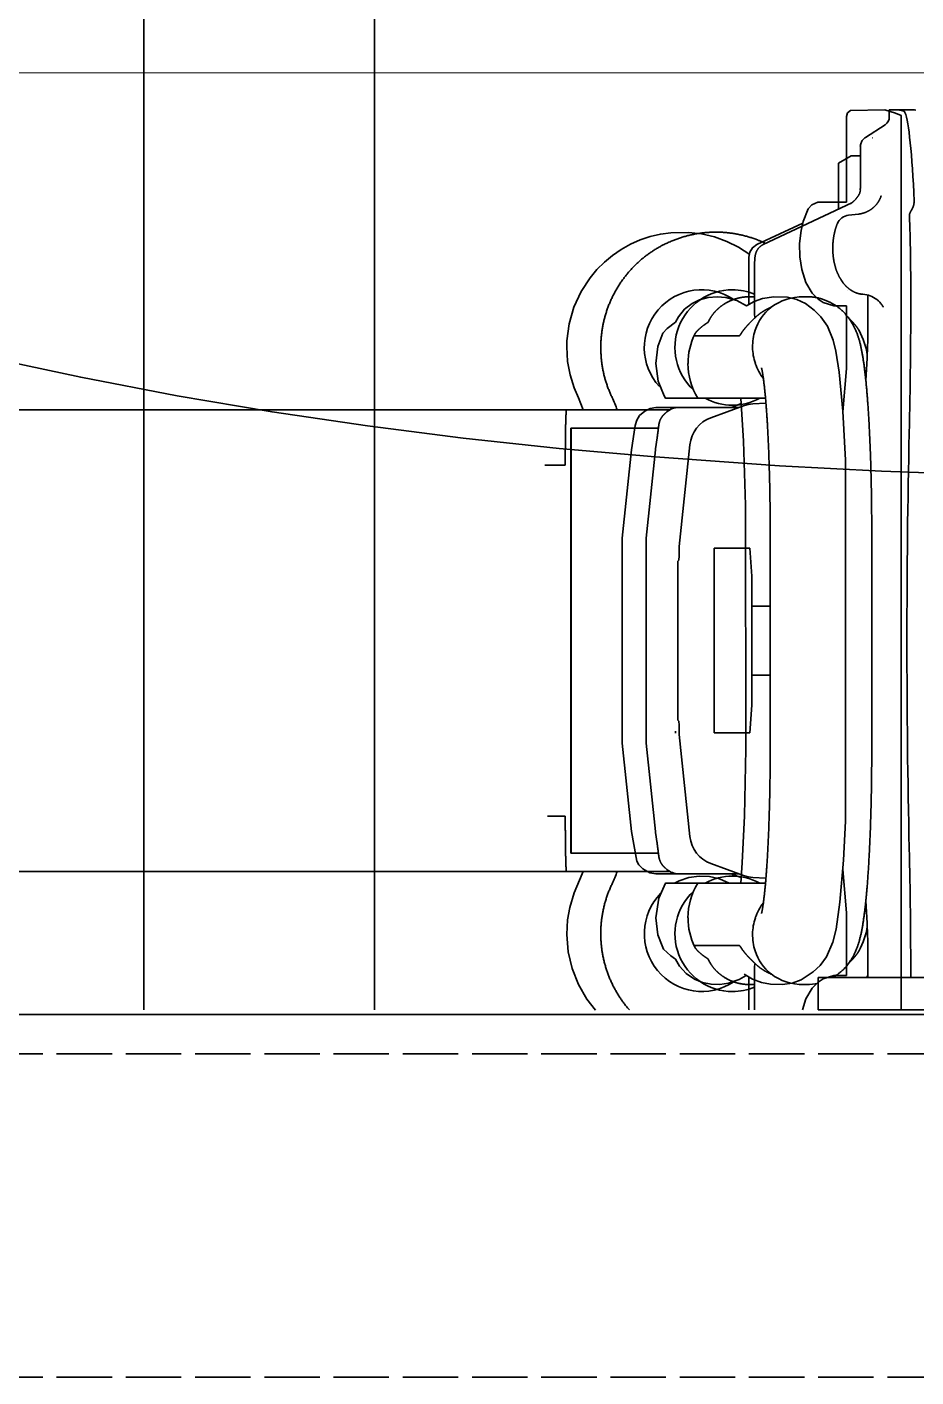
# Model space of a CAD drawing. Header units: millimetres. Extents: x 120 to 10915, y 515 to 8014.
# Drawn here: x 7988.6 to 8181.2, y 2475.5 to 2767.9 of the extents above; entities that cross this region are included whole.
import ezdxf

# ---------------------------------------------------------------- set-up
doc = ezdxf.new("R2010")
doc.units = ezdxf.units.MM
doc.linetypes.add('DASHED', pattern=[15, 12, -3])
doc.layers.get('0').update_dxf_attribs({"lineweight": 13})
doc.layers.add('201_Dimensions', color=7, linetype='Continuous', lineweight=13)
doc.layers.add('205_Chassis_top_view', color=7, linetype='Continuous', lineweight=13)

# ---------------------------------------------------------------- blocks, each defined once
blk = doc.blocks.new('2908045_1')
at = {"layer": '205_Chassis_top_view', "color": 3, "lineweight": 35}
for p, q in [((8013.86, 385), (8013.86, 731.58)), ((8063.86, 385), (8063.86, 731.58)), ((8175.4, 580), (8175.46, 580)), ((8175.4, 580), (8175.4, 578.44)), ((8176.54, 580), (8175.46, 580)), ((8176.54, 580), (8177.05, 580)), ((8180.56, 580), (8177.05, 580)), ((8174.49, 576.76), (8170.22, 573.98)), ((8171.73, 573.9), (8171.72, 573.9)), ((8169.13, 572.04), (8169.13, 563)), ((8167.17, 570), (8164.38, 568.39)), ((8164.38, 558.47), (8164.38, 568.39)), ((8169.13, 570), (8167.17, 570)), ((8169.13, 562.96), (8169.13, 563)), ((8148.09, 550.8), (8167.27, 559.84)), ((8168.72, 557.39), (8166.59, 557.15)), ((8146.17, 544.92), (8146.17, 536.02)), ((8145.21, 539.5), (8145.25, 539.5)), ((8156.81, 539.5), (8157.47, 539.5)), ((8170.76, 539.83), (8170.76, 533.29)), ((8180.05, 540), (8180.05, 539.95)), ((8133.31, 531), (8142.87, 531)), ((8170.57, 526.2), (8170.32, 521.34)), ((8170.3, 521.52), (8170.33, 521.67)), ((8073.77, 515), (8063.86, 515)), ((8101.74, 515), (8073.77, 515)), ((8105.46, 515), (8101.74, 515)), ((8127.85, 515), (8105.46, 515)), ((8142.82, 515.5), (8129.78, 515.5)), ((8133.96, 517.5), (8133.9, 517.5)), ((8133.96, 517.5), (8143.89, 517.5)), ((8143.83, 515.87), (8136.76, 513.29)), ((8143.89, 517.5), (8146.57, 517.5)), ((8148.67, 516.43), (8145.85, 516.28)), ((8148.58, 517.5), (8146.57, 517.5)), ((8127.2, 514.54), (8126.82, 514.22)), ((8106.43, 511), (8106.43, 419)), ((8106.43, 511), (8106.48, 511)), ((8115.51, 511), (8106.48, 511)), ((8115.51, 511), (8125.37, 511)), ((8125.45, 511.69), (8125.45, 511.67)), ((8124.71, 506.36), (8122.7, 487.2)), ((8132.2, 507.44), (8129.89, 485.36)), ((8105.2, 503), (8100.75, 503)), ((8149.59, 488.5), (8149.59, 465)), ((8171.59, 441.5), (8171.59, 488.5)), ((8122.7, 465), (8122.7, 487.2)), ((8129.85, 483.42), (8129.85, 484.63)), ((8137.48, 445), (8137.48, 485)), ((8137.48, 485), (8139.21, 485)), ((8139.21, 485), (8145.19, 485)), ((8145.63, 479), (8145.19, 485)), ((8129.59, 482.17), (8129.59, 447.83)), ((8129.78, 482.42), (8129.61, 482.21)), ((8145.63, 451), (8145.63, 479)), ((8145.63, 472.5), (8148.14, 472.5)), ((8149.59, 472.5), (8148.14, 472.5)), ((8122.7, 442.8), (8122.7, 465)), ((8149.59, 465), (8149.59, 441.5)), ((8148.14, 457.5), (8145.63, 457.5)), ((8149.59, 457.5), (8147.97, 457.5)), ((8145.19, 445), (8145.63, 451)), ((8129.78, 447.58), (8129.61, 447.79)), ((8129.1, 444.98), (8129.1, 445.39)), ((8129.85, 446.58), (8129.85, 445.37)), ((8129.89, 444.64), (8132.2, 422.56)), ((8137.48, 445), (8139.21, 445)), ((8145.19, 445), (8139.21, 445)), ((8122.7, 442.8), (8124.71, 423.64)), ((8101.31, 427), (8105.2, 427)), ((8106.43, 419), (8106.48, 419)), ((8115.51, 419), (8106.48, 419)), ((8115.51, 419), (8125.37, 419)), ((8125.45, 418.31), (8125.45, 418.33)), ((8126.82, 415.78), (8127.2, 415.46)), ((8136.76, 416.71), (8143.83, 414.13)), ((8063.86, 415), (8078.49, 415)), ((8063.86, 415), (8101.29, 415)), ((8078.49, 415), (8102.25, 415)), ((8101.29, 415), (8102.42, 415)), ((8102.25, 415), (8105.46, 415)), ((8102.42, 415), (8127.85, 415)), ((8105.46, 415), (8127.85, 415)), ((8142.82, 414.5), (8129.78, 414.5)), ((8133.96, 412.5), (8133.9, 412.5)), ((8133.96, 412.5), (8143.89, 412.5)), ((8143.89, 412.5), (8146.57, 412.5)), ((8148.67, 413.57), (8145.85, 413.72)), ((8148.58, 412.5), (8146.57, 412.5)), ((8170.33, 408.33), (8170.3, 408.48)), ((8170.32, 408.66), (8170.57, 403.8)), ((8133.31, 399), (8142.87, 399)), ((8170.76, 396.71), (8170.76, 392)), ((8146.17, 393.98), (8146.17, 385.08)), ((8290, 392), (8160, 392)), ((8160, 390), (8160, 392)), ((8145.21, 390.5), (8145.25, 390.5)), ((8156.81, 390.5), (8157.47, 390.5)), ((8160, 390), (8160, 387)), ((8160, 385), (8160, 387)), ((8146.17, 385.08), (8146.17, 385))]:
    blk.add_line(p, q, dxfattribs=at)
for centre, radius, start, end in [((8180.48, 576.41), 3.59, 78.7657, 88.7113), ((8173.4, 578.43), 2, 303.0946, 0.0119), ((8171.77, 571.83), 2.68, 142.0241, 158.6895), ((8171.2, 572.25), 1.98, 136.1407, 141.4147), ((8171.61, 571.86), 2.53, 123.1976, 136.3036), ((8171.15, 572.04), 2.03, 157.9642, 179.973), ((8164.75, 562.92), 4.38, 348.2216, 356.6648), ((8164.76, 562.91), 4.36, 356.7444, 0.709), ((8178.16, 560.08), 2.62, 350.8036, 2.6619), ((8166.92, 554.17), 3, 96.4182, 157.3962), ((8145.21, 528.49), 11.01, 84.9949, 89.8075), ((8169.28, 534.33), 5.7, 53.2442, 85.8316), ((8149.17, 536.02), 3, 180.0002, 200.129), ((8157, 528.68), 11.23, 161.6344, 180.9229), ((8036.24, 533.23), 134.52, 357.004, 0.0246), ((8146.26, 525.02), 14.47, 153.9149, 179.997), ((8156.21, 525.03), 14.51, 7.3217, 29.394), ((8157.08, 528.68), 11.31, 180.9088, 198.8441), ((8146.26, 525.03), 14.48, 180.0046, 211.3341), ((8157.02, 528.65), 11.25, 198.8206, 217.7081), ((8092.44, 506.68), 25.41, 19.1095, 25.6308), ((8129.79, 511.52), 3.98, 90.0039, 130.574), ((8128.69, 505.94), 4, 169.9188, 174.0167), ((8129.66, 482.17), 0.0699, 137.2742, 177.2833), ((8129.66, 447.83), 0.0699, 182.7167, 222.7258), ((8128.69, 424.06), 4, 185.9833, 190.0777), ((8129.79, 418.48), 3.98, 229.426, 269.9961), ((8093.11, 423.06), 24.69, 334.246, 340.9514), ((8146.26, 404.97), 14.48, 148.6659, 179.9954), ((8157.02, 401.35), 11.25, 142.2919, 161.1794), ((8146.26, 404.98), 14.47, 180.003, 206.0851), ((8157.08, 401.32), 11.31, 161.1559, 179.0912), ((8036.24, 396.77), 134.52, 359.9754, 2.9959), ((8157, 401.32), 11.23, 179.0771, 198.3656), ((8156.21, 404.97), 14.51, 330.606, 352.6785), ((8149.17, 393.98), 3, 159.873, 179.9998), ((8165.39, 394.93), 5.88, 330.0815, 336.1218), ((8145.21, 401.51), 11.01, 270.1925, 275.0051), ((8157.47, 401.75), 11.25, 270.0015, 282.9748)]:
    blk.add_arc(centre, radius, start, end, dxfattribs=at)
for centre, major_axis, ratio, start_param, end_param in [((8178.29, 540), (0, 40), 0.072152, 5.24174, 6.109844), ((8177.16, 540), (0, 40), 0.072152, 4.712389, 5.155023), ((8141.42, 528.5), (0, -12.5), 0.997394, 3.141593, 5.536694), ((8141.42, 528.5), (0, -12.5), 0.997394, 2.750647, 3.141593), ((8156.79, 529.21), (11.16, 0.12), 0.921814, 1.559369, 2.239581), ((8165.31, 534.99), (0.99, 5.92), 0.999452, 0.000917, 0.002741), ((8172.84, 539.95), (0, 100), 0.072152, 4.407899, 4.712389), ((8156.37, 528.63), (1.84, -10.73), 0.973258, 3.637859, 4.210608), ((8135.78, 532.99), (2.56, 1.92), 0.200194, 2.767109, 3.055501), ((8134.38, 533.44), (-1.11, -2.44), 0.185353, 6.050619, 6.367292), ((8141.42, 528.5), (0, -12.5), 0.997394, 5.788571, 6.283185), ((8141.42, 528.5), (0, -12.5), 0.997394, 0, 0.494593), ((8146.22, 509.29), (0, -7), 0.997394, 3.193953, 3.490665), ((8139.14, 506.71), (0, -7), 0.997394, 3.490648, 4.607669), ((8190.04, 465), (0, 150), 0.072152, 1.266306, 1.875286), ((8129.78, 483.42), (0, 1), 0.072152, 3.228859, 4.712389), ((8136.83, 484.63), (0, -7), 0.997394, 4.607669, 4.712389), ((8129.78, 446.58), (0, 1), 0.072152, 4.712389, 6.195919), ((8136.83, 445.37), (0, -7), 0.997394, 4.712389, 4.817109), ((8139.14, 423.29), (0, -7), 0.997394, 4.817097, 5.934119), ((8172.84, 390.05), (0, 100), 0.072152, 4.731906, 5.016879), ((8141.42, 401.5), (0, -12.5), 0.997394, 3.141593, 3.636189), ((8141.42, 401.5), (0, -12.5), 0.997394, 2.647, 3.141593), ((8146.22, 420.71), (0, -7), 0.997394, 5.934114, 6.230825), ((8141.42, 401.5), (0, -12.5), 0.997394, 3.88809, 6.283185), ((8135.78, 397.01), (2.56, -1.92), 0.200194, 3.227684, 3.516076), ((8134.38, 396.56), (1.11, -2.44), 0.185353, 3.057486, 3.374159), ((8156.37, 401.37), (-1.84, -10.73), 0.973258, 5.21417, 5.786919), ((8156.79, 400.79), (11.16, -0.12), 0.921814, 4.043604, 4.723817), ((8141.42, 401.5), (0, -12.5), 0.997394, 0, 0.390946)]:
    blk.add_ellipse(centre, major_axis=major_axis, ratio=ratio, start_param=start_param, end_param=end_param, dxfattribs=at)
for points, degree, knots in [([(8177.05, 580), (8177.17, 580), (8177.31, 579.99), (8177.46, 579.97), (8177.67, 579.93), (8177.91, 579.88), (8177.96, 579.87), (8178.01, 579.86), (8178.06, 579.85)], 5, [0, 0, 0, 0, 0, 0, 4.176452, 4.176452, 4.176452, 5.23113, 5.23113, 5.23113, 5.23113, 5.23113, 5.23113]), ([(8169.02, 561.97), (8169, 561.93), (8168.97, 561.86), (8168.92, 561.76), (8168.86, 561.66), (8168.8, 561.55), (8168.74, 561.45), (8168.68, 561.35), (8168.61, 561.25), (8168.54, 561.15), (8168.47, 561.05), (8168.4, 560.95), (8168.32, 560.86), (8168.25, 560.76), (8168.17, 560.67), (8168.08, 560.57), (8168, 560.48), (8167.92, 560.4), (8167.83, 560.31), (8167.74, 560.23), (8167.67, 560.16), (8167.59, 560.09), (8167.51, 560.03), (8167.43, 559.95), (8167.34, 559.89), (8167.27, 559.83), (8167.2, 559.79), (8167.15, 559.75), (8167.11, 559.72), (8167.08, 559.7), (8167.07, 559.7)], 3, [0, 0, 0, 0, 0.117093, 0.234247, 0.351542, 0.469776, 0.589959, 0.710224, 0.831081, 0.951999, 1.073098, 1.194334, 1.315727, 1.438405, 1.562218, 1.685472, 1.808314, 1.930131, 2.051107, 2.169715, 2.291257, 2.36291, 2.476414, 2.5955, 2.701136, 2.796318, 2.873708, 2.938281, 2.987638, 3.028188, 3.028188, 3.028188, 3.028188]), ([(8168.72, 557.39), (8168.75, 557.4), (8168.82, 557.4), (8168.92, 557.42), (8169.03, 557.43), (8169.13, 557.45), (8169.24, 557.47), (8169.34, 557.5), (8169.44, 557.52), (8169.55, 557.55), (8169.65, 557.57), (8169.76, 557.6), (8169.86, 557.64), (8169.97, 557.67), (8170.07, 557.71), (8170.18, 557.75), (8170.28, 557.79), (8170.39, 557.83), (8170.49, 557.88), (8170.59, 557.92), (8170.7, 557.97), (8170.8, 558.03), (8170.9, 558.08), (8171, 558.14), (8171.1, 558.2), (8171.2, 558.26), (8171.3, 558.32), (8171.4, 558.38), (8171.49, 558.45), (8171.59, 558.52), (8171.68, 558.59), (8171.78, 558.67), (8171.87, 558.74), (8171.96, 558.82), (8172.06, 558.91), (8172.16, 559), (8172.26, 559.1), (8172.35, 559.19), (8172.43, 559.28), (8172.49, 559.35), (8172.56, 559.43), (8172.63, 559.52), (8172.71, 559.61), (8172.78, 559.71), (8172.85, 559.8), (8172.92, 559.91), (8172.99, 560.01), (8173.06, 560.11), (8173.12, 560.21), (8173.18, 560.32), (8173.24, 560.43), (8173.3, 560.55), (8173.36, 560.66), (8173.41, 560.78), (8173.46, 560.89), (8173.51, 561.01), (8173.55, 561.11), (8173.58, 561.21), (8173.61, 561.3), (8173.63, 561.36), (8173.63, 561.38)], 3, [0, 0, 0, 0, 0.103635, 0.207905, 0.312797, 0.4183, 0.524525, 0.631341, 0.738736, 0.846698, 0.955429, 1.064703, 1.174507, 1.284828, 1.395848, 1.507354, 1.61933, 1.731763, 1.84507, 1.9588, 2.072934, 2.187456, 2.302596, 2.418084, 2.5339, 2.650025, 2.767106, 2.884455, 3.002204, 3.120173, 3.238502, 3.357003, 3.475821, 3.59476, 3.732641, 3.870606, 4.00883, 4.147047, 4.250166, 4.353234, 4.456303, 4.559276, 4.683218, 4.806948, 4.930283, 5.053298, 5.17581, 5.297378, 5.418445, 5.538184, 5.670471, 5.800524, 5.927938, 6.052295, 6.180446, 6.303892, 6.417343, 6.52088, 6.616854, 6.699239, 6.699239, 6.699239, 6.699239]), ([(8180.75, 559.66), (8180.71, 559.42), (8180.65, 559.18), (8180.56, 558.95), (8180.43, 558.68), (8180.29, 558.42), (8180.27, 558.37), (8180.21, 558.27), (8180.16, 558.18), (8180.13, 558.13), (8180.05, 557.99), (8179.97, 557.84), (8179.93, 557.75), (8179.85, 557.57), (8179.79, 557.39), (8179.78, 557.3), (8179.77, 557.22), (8179.77, 557.13)], 5, [0, 0, 0, 0, 0, 0, 2.12158, 2.12158, 2.12158, 2.645523, 2.645523, 2.645523, 3.163141, 3.163141, 3.163141, 4.191549, 4.191549, 4.191549, 5.160167, 5.160167, 5.160167, 5.160167, 5.160167, 5.160167]), ([(8148.59, 551.03), (8148.44, 551.11), (8148.14, 551.25), (8147.63, 551.47), (8147, 551.74), (8146.25, 552.02), (8145.45, 552.29), (8144.64, 552.54), (8143.83, 552.75), (8143.01, 552.94), (8142.18, 553.1), (8141.35, 553.24), (8140.52, 553.34), (8139.68, 553.42), (8138.84, 553.47), (8138, 553.49), (8137.16, 553.48), (8136.32, 553.44), (8135.49, 553.38), (8134.65, 553.28), (8133.82, 553.16), (8132.99, 553.01), (8132.17, 552.84), (8131.36, 552.63), (8130.55, 552.4), (8129.75, 552.14), (8128.94, 551.85), (8128.25, 551.57), (8127.68, 551.32), (8127.24, 551.13), (8126.83, 550.93), (8126.36, 550.69), (8125.8, 550.39), (8125.14, 550.02), (8124.45, 549.59), (8123.75, 549.13), (8123.06, 548.65), (8122.39, 548.14), (8121.74, 547.61), (8121.11, 547.05), (8120.49, 546.48), (8119.9, 545.88), (8119.32, 545.27), (8118.77, 544.63), (8118.23, 543.98), (8117.72, 543.31), (8117.24, 542.62), (8116.77, 541.91), (8116.33, 541.19), (8115.92, 540.46), (8115.53, 539.71), (8115.16, 538.94), (8114.82, 538.17), (8114.51, 537.38), (8114.22, 536.58), (8113.96, 535.78), (8113.73, 534.96), (8113.52, 534.14), (8113.35, 533.31), (8113.2, 532.47), (8113.08, 531.63), (8112.99, 530.78), (8112.92, 529.94), (8112.89, 529.09), (8112.88, 528.24), (8112.91, 527.39), (8112.96, 526.54), (8113.04, 525.69), (8113.14, 524.85), (8113.28, 524.02), (8113.44, 523.19), (8113.63, 522.37), (8113.85, 521.55), (8114.1, 520.75), (8114.37, 519.96), (8114.67, 519.18), (8114.99, 518.42), (8115.23, 517.92), (8115.35, 517.67)], 3, [0, 0, 0, 0, 0.502294, 1.004437, 1.670867, 2.546923, 3.388694, 4.230166, 5.071376, 5.912355, 6.75312, 7.5937, 8.434124, 9.274416, 10.114594, 10.954679, 11.794689, 12.63464, 13.47455, 14.314433, 15.154294, 15.994147, 16.834009, 17.67389, 18.513786, 19.353714, 20.19369, 21.089014, 21.599348, 22.057269, 22.515217, 22.973191, 23.643476, 24.422899, 25.241196, 26.085175, 26.925932, 27.766869, 28.607989, 29.449325, 30.2909, 31.132746, 31.974879, 32.817336, 33.660137, 34.503318, 35.346894, 36.1909, 37.035353, 37.880281, 38.72569, 39.571604, 40.418023, 41.264956, 42.112388, 42.960316, 43.80871, 44.657545, 45.506769, 46.356334, 47.206165, 48.056184, 48.90629, 49.756373, 50.606294, 51.4559, 52.305022, 53.153467, 54.001025, 54.847458, 55.692516, 56.535913, 57.377356, 58.21651, 59.053043, 59.886571, 60.7167, 61.543003, 61.543003, 61.543003, 61.543003]), ([(8164.15, 555.32), (8164.13, 555.28), (8164.09, 555.18), (8164.04, 555.04), (8163.98, 554.9), (8163.93, 554.76), (8163.88, 554.62), (8163.83, 554.47), (8163.79, 554.33), (8163.74, 554.18), (8163.7, 554.03), (8163.66, 553.88), (8163.62, 553.74), (8163.58, 553.59), (8163.54, 553.44), (8163.51, 553.29), (8163.47, 553.13), (8163.44, 552.98), (8163.41, 552.83), (8163.38, 552.68), (8163.36, 552.52), (8163.33, 552.37), (8163.31, 552.22), (8163.29, 552.06), (8163.27, 551.91), (8163.25, 551.75), (8163.23, 551.59), (8163.21, 551.44), (8163.2, 551.28), (8163.19, 551.12), (8163.18, 550.97), (8163.17, 550.81), (8163.16, 550.65), (8163.15, 550.49), (8163.15, 550.34), (8163.15, 550.18), (8163.15, 550.02), (8163.15, 549.86), (8163.15, 549.71), (8163.15, 549.55), (8163.16, 549.39), (8163.17, 549.23), (8163.17, 549.08), (8163.18, 548.92), (8163.2, 548.76), (8163.21, 548.61), (8163.22, 548.45), (8163.24, 548.29), (8163.26, 548.14), (8163.28, 547.98), (8163.3, 547.83), (8163.32, 547.67), (8163.35, 547.52), (8163.38, 547.36), (8163.4, 547.21), (8163.43, 547.06), (8163.46, 546.91), (8163.5, 546.76), (8163.53, 546.6), (8163.57, 546.45), (8163.61, 546.3), (8163.65, 546.16), (8163.69, 546.01), (8163.73, 545.86), (8163.77, 545.71), (8163.82, 545.57), (8163.87, 545.42), (8163.92, 545.28), (8163.97, 545.13), (8164.03, 544.99), (8164.08, 544.84), (8164.14, 544.7), (8164.2, 544.56), (8164.26, 544.42), (8164.32, 544.28), (8164.39, 544.15), (8164.45, 544.02), (8164.52, 543.88), (8164.59, 543.75), (8164.66, 543.63), (8164.73, 543.5), (8164.82, 543.34), (8164.94, 543.15), (8165.09, 542.93), (8165.24, 542.71), (8165.37, 542.53), (8165.45, 542.42), (8165.48, 542.39)], 3, [0, 0, 0, 0, 0.150592, 0.301802, 0.453293, 0.605163, 0.75741, 0.910032, 1.062945, 1.216404, 1.36933, 1.522771, 1.676415, 1.830542, 1.984863, 2.139634, 2.294654, 2.449958, 2.605185, 2.760673, 2.916383, 3.072432, 3.22864, 3.385149, 3.541833, 3.698698, 3.855576, 4.012604, 4.169763, 4.327097, 4.484516, 4.642068, 4.799692, 4.957381, 5.115073, 5.27281, 5.430558, 5.58831, 5.746051, 5.903752, 6.061408, 6.219007, 6.376593, 6.534086, 6.691485, 6.848713, 7.005838, 7.162751, 7.319511, 7.476096, 7.632677, 7.789054, 7.945236, 8.101084, 8.25676, 8.412065, 8.567193, 8.721914, 8.876818, 9.031414, 9.185752, 9.339612, 9.493276, 9.64643, 9.799379, 9.951788, 10.107282, 10.262188, 10.416791, 10.571002, 10.724821, 10.878247, 11.031283, 11.184007, 11.33273, 11.481165, 11.62924, 11.776963, 11.924341, 12.07138, 12.218092, 12.364494, 12.628911, 12.892393, 13.155007, 13.416835, 13.561438, 13.561438, 13.561438, 13.561438]), ([(8146.17, 544.92), (8146.17, 544.96), (8146.17, 545.02), (8146.17, 545.11), (8146.17, 545.2), (8146.17, 545.29), (8146.17, 545.39), (8146.17, 545.48), (8146.18, 545.57), (8146.18, 545.66), (8146.18, 545.75), (8146.18, 545.84), (8146.18, 545.93), (8146.18, 546.02), (8146.19, 546.11), (8146.19, 546.2), (8146.19, 546.28), (8146.19, 546.37), (8146.19, 546.46), (8146.2, 546.54), (8146.2, 546.62), (8146.2, 546.71), (8146.21, 546.79), (8146.21, 546.87), (8146.21, 546.95), (8146.22, 547.03), (8146.22, 547.11), (8146.23, 547.18), (8146.23, 547.26), (8146.24, 547.34), (8146.24, 547.41), (8146.25, 547.48), (8146.25, 547.55), (8146.26, 547.62), (8146.26, 547.68), (8146.27, 547.73), (8146.27, 547.78), (8146.28, 547.83), (8146.28, 547.88), (8146.29, 547.93), (8146.29, 547.98), (8146.3, 548.04), (8146.3, 548.1), (8146.31, 548.17), (8146.32, 548.24), (8146.34, 548.32), (8146.35, 548.39), (8146.36, 548.47), (8146.38, 548.56), (8146.4, 548.65), (8146.42, 548.74), (8146.45, 548.84), (8146.48, 548.94), (8146.52, 549.05), (8146.56, 549.17), (8146.61, 549.28), (8146.66, 549.39), (8146.72, 549.5), (8146.78, 549.6), (8146.84, 549.7), (8146.91, 549.8), (8146.98, 549.9), (8147.05, 549.99), (8147.13, 550.08), (8147.21, 550.17), (8147.29, 550.25), (8147.38, 550.33), (8147.47, 550.4), (8147.56, 550.48), (8147.65, 550.54), (8147.74, 550.61), (8147.85, 550.67), (8147.97, 550.74), (8148.05, 550.78), (8148.09, 550.8)], 3, [0, 0, 0, 0, 0.092565, 0.185073, 0.277461, 0.369662, 0.461674, 0.553398, 0.644777, 0.735754, 0.826378, 0.916507, 1.006166, 1.095224, 1.183732, 1.271533, 1.358703, 1.445059, 1.530763, 1.615546, 1.699573, 1.782573, 1.864785, 1.945867, 2.026129, 2.10516, 2.183516, 2.26054, 2.336795, 2.411623, 2.485777, 2.558418, 2.630262, 2.701117, 2.753965, 2.80588, 2.857677, 2.908511, 2.95989, 3.0103, 3.060707, 3.111023, 3.179578, 3.248472, 3.322249, 3.398114, 3.476143, 3.55641, 3.641393, 3.731006, 3.827731, 3.930614, 4.041226, 4.157496, 4.280493, 4.408294, 4.524953, 4.644138, 4.765305, 4.887902, 5.005059, 5.123191, 5.241763, 5.360707, 5.477687, 5.594739, 5.711739, 5.828576, 5.944227, 6.059514, 6.174345, 6.288643, 6.431645, 6.573517, 6.573517, 6.573517, 6.573517]), ([(8165.48, 542.39), (8165.51, 542.35), (8165.57, 542.27), (8165.67, 542.16), (8165.76, 542.06), (8165.86, 541.95), (8165.96, 541.84), (8166.06, 541.74), (8166.17, 541.64), (8166.26, 541.56), (8166.34, 541.49), (8166.41, 541.42), (8166.5, 541.35), (8166.6, 541.27), (8166.7, 541.19), (8166.8, 541.11), (8166.9, 541.04), (8167, 540.97), (8167.11, 540.9), (8167.2, 540.84), (8167.28, 540.79), (8167.37, 540.74), (8167.46, 540.69), (8167.58, 540.63), (8167.69, 540.57), (8167.8, 540.51), (8167.92, 540.46), (8168.03, 540.41), (8168.15, 540.36), (8168.25, 540.33), (8168.34, 540.29), (8168.43, 540.26), (8168.53, 540.23), (8168.64, 540.2), (8168.75, 540.17), (8168.85, 540.14), (8168.96, 540.12), (8169.07, 540.1), (8169.17, 540.08), (8169.27, 540.06), (8169.37, 540.05), (8169.46, 540.04), (8169.57, 540.02), (8169.65, 540.02), (8169.69, 540.01)], 3, [0, 0, 0, 0, 0.144924, 0.289708, 0.434319, 0.578653, 0.723079, 0.867263, 1.011334, 1.155263, 1.243425, 1.331388, 1.457745, 1.584068, 1.710351, 1.836602, 1.962826, 2.08903, 2.215355, 2.341359, 2.420727, 2.499978, 2.626839, 2.753707, 2.880712, 3.007463, 3.134474, 3.261257, 3.388173, 3.515206, 3.571466, 3.68169, 3.791785, 3.902028, 4.012161, 4.122413, 4.232573, 4.342833, 4.453018, 4.550289, 4.647514, 4.744697, 4.841845, 4.969795, 4.969795, 4.969795, 4.969795]), ([(8136.15, 533.96), (8136.34, 534.38), (8136.57, 534.82), (8136.84, 535.26), (8137.65, 536.36), (8138.76, 537.37), (8139.52, 537.92), (8141.05, 538.76), (8142.77, 539.27), (8143.57, 539.42), (8144.39, 539.5), (8145.21, 539.5)], 5, [0, 0, 0, 0, 0, 0, 4.795781, 4.795781, 4.795781, 11.868891, 11.868891, 11.868891, 17.698834, 17.698834, 17.698834, 17.698834, 17.698834, 17.698834]), ([(8157.47, 539.5), (8157.73, 539.5), (8158.25, 539.48), (8159.01, 539.4), (8159.77, 539.27), (8160.52, 539.09), (8161.26, 538.85), (8161.98, 538.57), (8162.68, 538.23), (8163.36, 537.85), (8164.02, 537.42), (8164.65, 536.94), (8165.25, 536.41), (8165.81, 535.84), (8166.26, 535.32), (8166.6, 534.88), (8166.85, 534.53), (8167.09, 534.19), (8167.33, 533.79), (8167.61, 533.31), (8167.89, 532.75), (8168.12, 532.24), (8168.29, 531.83), (8168.42, 531.5), (8168.53, 531.19), (8168.64, 530.88), (8168.73, 530.58), (8168.82, 530.28), (8168.91, 529.99), (8168.99, 529.67), (8169.08, 529.33), (8169.17, 528.97), (8169.25, 528.6), (8169.33, 528.23), (8169.41, 527.87), (8169.48, 527.49), (8169.55, 527.12), (8169.61, 526.74), (8169.68, 526.35), (8169.74, 525.96), (8169.8, 525.56), (8169.86, 525.16), (8169.92, 524.75), (8169.97, 524.33), (8170.03, 523.91), (8170.08, 523.48), (8170.13, 523.06), (8170.18, 522.66), (8170.22, 522.28), (8170.26, 521.93), (8170.29, 521.57), (8170.33, 521.21), (8170.37, 520.84), (8170.4, 520.47), (8170.44, 520.1), (8170.48, 519.67), (8170.52, 519.21), (8170.56, 518.69), (8170.6, 518.17), (8170.65, 517.64), (8170.69, 517.1), (8170.73, 516.55), (8170.77, 516), (8170.81, 515.43), (8170.84, 514.86), (8170.88, 514.29), (8170.92, 513.7), (8170.95, 513.11), (8170.99, 512.51), (8171.02, 511.91), (8171.05, 511.29), (8171.08, 510.67), (8171.11, 510.05), (8171.14, 509.42), (8171.17, 508.78), (8171.2, 508.14), (8171.23, 507.49), (8171.25, 506.83), (8171.28, 506.17), (8171.3, 505.51), (8171.33, 504.84), (8171.35, 504.16), (8171.37, 503.48), (8171.39, 502.8), (8171.41, 502.11), (8171.43, 501.42), (8171.45, 500.72), (8171.46, 500.02), (8171.48, 499.32), (8171.49, 498.61), (8171.51, 497.9), (8171.52, 497.19), (8171.53, 496.47), (8171.54, 495.76), (8171.55, 495.04), (8171.56, 494.32), (8171.57, 493.59), (8171.57, 492.87), (8171.58, 492.14), (8171.58, 491.41), (8171.59, 490.69), (8171.59, 489.96), (8171.59, 489.23), (8171.59, 488.74), (8171.59, 488.5)], 3, [0, 0, 0, 0, 0.770147, 1.540759, 2.31149, 3.085087, 3.856203, 4.633208, 5.406822, 6.190456, 6.969057, 7.764502, 8.550989, 9.370494, 10.169562, 10.608945, 11.040021, 11.457131, 11.865011, 12.442479, 13.115798, 13.748531, 14.110074, 14.459346, 14.796211, 15.120518, 15.438685, 15.744122, 16.046045, 16.343299, 16.723343, 17.099892, 17.474777, 17.849786, 18.226243, 18.605428, 18.988344, 19.375598, 19.764637, 20.159211, 20.558116, 20.967608, 21.380618, 21.804079, 22.232182, 22.670574, 23.089563, 23.517547, 23.866984, 24.22218, 24.581156, 24.945791, 25.314366, 25.688495, 26.066812, 26.450566, 26.958715, 27.475955, 28.000443, 28.533737, 29.074133, 29.623039, 30.179121, 30.743401, 31.313736, 31.891975, 32.47793, 33.071413, 33.670714, 34.277235, 34.890779, 35.511148, 36.136777, 36.768907, 37.407335, 38.051857, 38.701448, 39.356776, 40.017632, 40.683804, 41.354333, 42.029811, 42.710025, 43.394756, 44.083346, 44.776063, 45.472687, 46.172997, 46.876381, 47.583054, 48.292791, 49.005367, 49.720344, 50.437746, 51.157347, 51.878917, 52.602072, 53.326783, 54.05282, 54.779954, 55.50789, 56.236504, 56.965568, 57.694849, 57.694849, 57.694849, 57.694849]), ([(8174.09, 537.23), (8174.08, 537.24), (8174.07, 537.28), (8174.03, 537.36), (8173.96, 537.48), (8173.86, 537.65), (8173.71, 537.87), (8173.48, 538.16), (8173.21, 538.45), (8172.94, 538.7), (8172.77, 538.83), (8172.68, 538.9)], 3, [0, 0, 0, 0, 0.033728, 0.126962, 0.265993, 0.458069, 0.70248, 1.077757, 1.564381, 1.8773, 2.200769, 2.200769, 2.200769, 2.200769]), ([(8146.65, 535.25), (8146.25, 534.9), (8145.87, 534.54), (8145.5, 534.17), (8144.86, 533.51), (8144.28, 532.84), (8144.04, 532.56), (8143.77, 532.22), (8143.54, 531.91), (8143.51, 531.85), (8143.47, 531.8), (8143.44, 531.75)], 5, [0, 0, 0, 0, 0, 0, 3.824948, 3.824948, 3.824948, 6.734318, 6.734318, 6.734318, 7.351596, 7.351596, 7.351596, 7.351596, 7.351596, 7.351596]), ([(8133.26, 531.39), (8133.37, 531.62), (8133.6, 531.93), (8133.95, 532.29), (8134.57, 532.85), (8135.34, 533.42), (8135.6, 533.6), (8135.87, 533.78), (8136.15, 533.96)], 5, [0, 0, 0, 0, 0, 0, 6.199701, 6.199701, 6.199701, 9.174104, 9.174104, 9.174104, 9.174104, 9.174104, 9.174104]), ([(8166.61, 534.87), (8167, 534.49), (8167.37, 534.11), (8167.72, 533.71), (8168.19, 533.16), (8168.58, 532.6), (8168.68, 532.45), (8168.78, 532.3), (8168.86, 532.15)], 5, [0, 0, 0, 0, 0, 0, 3.97208, 3.97208, 3.97208, 5.526465, 5.526465, 5.526465, 5.526465, 5.526465, 5.526465]), ([(8142.87, 531), (8142.89, 531), (8142.93, 531.02), (8142.98, 531.08), (8143.09, 531.21), (8143.22, 531.41), (8143.29, 531.52), (8143.36, 531.63), (8143.44, 531.75)], 5, [0, 0, 0, 0, 0, 0, 1.636713, 1.636713, 1.636713, 3.008014, 3.008014, 3.008014, 3.008014, 3.008014, 3.008014]), ([(8147.72, 524.07), (8147.72, 524.07), (8147.72, 524.05), (8147.74, 524), (8147.75, 523.93), (8147.78, 523.83), (8147.8, 523.7), (8147.83, 523.56), (8147.86, 523.39), (8147.9, 523.2), (8147.93, 522.99), (8147.97, 522.76), (8148.01, 522.52), (8148.05, 522.26), (8148.09, 521.98), (8148.13, 521.69), (8148.17, 521.38), (8148.21, 521.06), (8148.25, 520.73), (8148.29, 520.4), (8148.33, 520.09), (8148.36, 519.79), (8148.39, 519.5), (8148.42, 519.2), (8148.45, 518.9), (8148.48, 518.58), (8148.51, 518.26), (8148.54, 517.93), (8148.58, 517.54), (8148.62, 517.12), (8148.65, 516.65), (8148.69, 516.18), (8148.73, 515.7), (8148.77, 515.21), (8148.8, 514.71), (8148.84, 514.2), (8148.87, 513.68), (8148.91, 513.15), (8148.94, 512.62), (8148.98, 512.07), (8149.01, 511.52), (8149.04, 510.95), (8149.07, 510.38), (8149.1, 509.8), (8149.13, 509.21), (8149.16, 508.62), (8149.19, 508.02), (8149.21, 507.41), (8149.24, 506.79), (8149.26, 506.17), (8149.29, 505.54), (8149.31, 504.91), (8149.33, 504.27), (8149.36, 503.62), (8149.38, 502.97), (8149.4, 502.32), (8149.41, 501.66), (8149.43, 500.99), (8149.45, 500.32), (8149.47, 499.65), (8149.48, 498.97), (8149.5, 498.29), (8149.51, 497.6), (8149.52, 496.92), (8149.53, 496.23), (8149.54, 495.53), (8149.55, 494.84), (8149.56, 494.14), (8149.57, 493.44), (8149.57, 492.73), (8149.58, 492.03), (8149.58, 491.33), (8149.59, 490.62), (8149.59, 489.91), (8149.59, 489.21), (8149.59, 488.74), (8149.59, 488.5)], 3, [0, 0, 0, 0, 0.013817, 0.060636, 0.136403, 0.239211, 0.366993, 0.518116, 0.691134, 0.884884, 1.097999, 1.327048, 1.574167, 1.839857, 2.1173, 2.414495, 2.723058, 3.050614, 3.381637, 3.719193, 4.036879, 4.323282, 4.616051, 4.917086, 5.224416, 5.539553, 5.860849, 6.189413, 6.553057, 7.017563, 7.477707, 7.949063, 8.430252, 8.922126, 9.423417, 9.934673, 10.455312, 10.985892, 11.524678, 12.071725, 12.627604, 13.192414, 13.764712, 14.344494, 14.932265, 15.527857, 16.130174, 16.73915, 17.355102, 17.977712, 18.606266, 19.240632, 19.881078, 20.527179, 21.178371, 21.834487, 22.495655, 23.161442, 23.831448, 24.505478, 25.18361, 25.865382, 26.55046, 27.238633, 27.929869, 28.62376, 29.320032, 30.018462, 30.718961, 31.42114, 32.124752, 32.829568, 33.535425, 34.241989, 34.949026, 35.656306, 35.656306, 35.656306, 35.656306]), ([(8105.2, 503), (8105.2, 504.82), (8105.2, 506.63), (8105.22, 508.39), (8105.25, 510.94), (8105.31, 513.01), (8105.34, 513.63), (8105.37, 514.41), (8105.42, 514.85), (8105.43, 514.95), (8105.45, 515), (8105.46, 515)], 5, [0, 0, 0, 0, 0, 0, 12.298128, 12.298128, 12.298128, 18.366487, 18.366487, 18.366487, 21.583971, 21.583971, 21.583971, 21.583971, 21.583971, 21.583971]), ([(8125.45, 511.69), (8125.45, 511.69), (8125.45, 511.7), (8125.45, 511.71), (8125.45, 511.71), (8125.46, 511.72), (8125.46, 511.73), (8125.46, 511.74), (8125.46, 511.75), (8125.46, 511.76), (8125.46, 511.77), (8125.47, 511.78), (8125.47, 511.8), (8125.47, 511.81), (8125.47, 511.82), (8125.48, 511.84), (8125.48, 511.86), (8125.48, 511.88), (8125.49, 511.9), (8125.49, 511.92), (8125.49, 511.94), (8125.5, 511.96), (8125.5, 511.99), (8125.51, 512.02), (8125.52, 512.05), (8125.53, 512.09), (8125.54, 512.14), (8125.55, 512.19), (8125.57, 512.25), (8125.58, 512.31), (8125.6, 512.38), (8125.63, 512.45), (8125.65, 512.53), (8125.68, 512.61), (8125.71, 512.68), (8125.74, 512.76), (8125.77, 512.83), (8125.8, 512.9), (8125.84, 512.96), (8125.87, 513.03), (8125.91, 513.1), (8125.95, 513.17), (8125.99, 513.24), (8126.03, 513.3), (8126.07, 513.36), (8126.11, 513.43), (8126.15, 513.49), (8126.2, 513.55), (8126.24, 513.61), (8126.29, 513.67), (8126.34, 513.73), (8126.39, 513.79), (8126.44, 513.84), (8126.49, 513.9), (8126.54, 513.96), (8126.59, 514.01), (8126.65, 514.06), (8126.7, 514.11), (8126.77, 514.17), (8126.84, 514.24), (8126.9, 514.29), (8126.93, 514.31)], 3, [0, 0, 0, 0, 0.007035, 0.014308, 0.022174, 0.030305, 0.039116, 0.048221, 0.058168, 0.068445, 0.079828, 0.091588, 0.104679, 0.118201, 0.133058, 0.149123, 0.166552, 0.185591, 0.204699, 0.225587, 0.248123, 0.27349, 0.301041, 0.331573, 0.365815, 0.403153, 0.44923, 0.503518, 0.563783, 0.630389, 0.702191, 0.779026, 0.859846, 0.944248, 1.030567, 1.105456, 1.181243, 1.25769, 1.334557, 1.411766, 1.489005, 1.566676, 1.644083, 1.719772, 1.795752, 1.87149, 1.947459, 2.023227, 2.099178, 2.174936, 2.250832, 2.326501, 2.40227, 2.478124, 2.554049, 2.629855, 2.705691, 2.781542, 2.85739, 2.970339, 3.083186, 3.083186, 3.083186, 3.083186]), ([(8125.45, 511.67), (8125.44, 511.58), (8125.42, 511.4), (8125.38, 511.13), (8125.35, 510.87), (8125.32, 510.62), (8125.29, 510.36), (8125.26, 510.12), (8125.22, 509.87), (8125.19, 509.63), (8125.16, 509.4), (8125.13, 509.16), (8125.1, 508.94), (8125.07, 508.72), (8125.04, 508.5), (8125.01, 508.3), (8124.98, 508.1), (8124.95, 507.9), (8124.92, 507.72), (8124.9, 507.54), (8124.87, 507.37), (8124.84, 507.21), (8124.82, 507.05), (8124.79, 506.91), (8124.77, 506.77), (8124.76, 506.68), (8124.75, 506.64)], 3, [0, 0, 0, 0, 0.270319, 0.53705, 0.79998, 1.0589, 1.313262, 1.563179, 1.808156, 2.048274, 2.288858, 2.523908, 2.752726, 2.975599, 3.191688, 3.40144, 3.60386, 3.799571, 3.987416, 4.16818, 4.340234, 4.504877, 4.659899, 4.807201, 4.94386, 5.07252, 5.07252, 5.07252, 5.07252]), ([(8147.72, 405.93), (8147.72, 405.93), (8147.72, 405.95), (8147.74, 406), (8147.75, 406.07), (8147.78, 406.17), (8147.8, 406.3), (8147.83, 406.44), (8147.86, 406.61), (8147.9, 406.8), (8147.93, 407.01), (8147.97, 407.24), (8148.01, 407.48), (8148.05, 407.74), (8148.09, 408.02), (8148.13, 408.31), (8148.17, 408.62), (8148.21, 408.94), (8148.25, 409.27), (8148.29, 409.6), (8148.33, 409.91), (8148.36, 410.21), (8148.39, 410.5), (8148.42, 410.8), (8148.45, 411.1), (8148.48, 411.42), (8148.51, 411.74), (8148.54, 412.07), (8148.58, 412.46), (8148.62, 412.88), (8148.65, 413.35), (8148.69, 413.82), (8148.73, 414.3), (8148.77, 414.79), (8148.8, 415.29), (8148.84, 415.8), (8148.87, 416.32), (8148.91, 416.85), (8148.94, 417.38), (8148.98, 417.93), (8149.01, 418.48), (8149.04, 419.05), (8149.07, 419.62), (8149.1, 420.2), (8149.13, 420.79), (8149.16, 421.38), (8149.19, 421.98), (8149.21, 422.59), (8149.24, 423.21), (8149.26, 423.83), (8149.29, 424.46), (8149.31, 425.09), (8149.33, 425.73), (8149.36, 426.38), (8149.38, 427.03), (8149.4, 427.68), (8149.41, 428.34), (8149.43, 429.01), (8149.45, 429.68), (8149.47, 430.35), (8149.48, 431.03), (8149.5, 431.71), (8149.51, 432.4), (8149.52, 433.08), (8149.53, 433.77), (8149.54, 434.47), (8149.55, 435.16), (8149.56, 435.86), (8149.57, 436.56), (8149.57, 437.27), (8149.58, 437.97), (8149.58, 438.67), (8149.59, 439.38), (8149.59, 440.09), (8149.59, 440.79), (8149.59, 441.26), (8149.59, 441.5)], 3, [0, 0, 0, 0, 0.013817, 0.060636, 0.136403, 0.239211, 0.366993, 0.518116, 0.691134, 0.884884, 1.097999, 1.327048, 1.574167, 1.839857, 2.1173, 2.414495, 2.723058, 3.050614, 3.381637, 3.719193, 4.036879, 4.323282, 4.616051, 4.917086, 5.224416, 5.539553, 5.860849, 6.189413, 6.553057, 7.017563, 7.477707, 7.949063, 8.430252, 8.922126, 9.423417, 9.934673, 10.455312, 10.985892, 11.524678, 12.071725, 12.627604, 13.192414, 13.764712, 14.344494, 14.932265, 15.527857, 16.130174, 16.73915, 17.355102, 17.977712, 18.606266, 19.240632, 19.881078, 20.527179, 21.178371, 21.834487, 22.495655, 23.161442, 23.831448, 24.505478, 25.18361, 25.865382, 26.55046, 27.238633, 27.929869, 28.62376, 29.320032, 30.018462, 30.718961, 31.42114, 32.124752, 32.829568, 33.535425, 34.241989, 34.949026, 35.656306, 35.656306, 35.656306, 35.656306]), ([(8163.09, 392), (8163.32, 392.13), (8163.76, 392.41), (8164.41, 392.87), (8165.02, 393.38), (8165.61, 393.95), (8166.11, 394.49), (8166.49, 394.97), (8166.76, 395.34), (8167, 395.69), (8167.25, 396.06), (8167.51, 396.51), (8167.8, 397.06), (8168.05, 397.59), (8168.24, 398.04), (8168.38, 398.39), (8168.5, 398.71), (8168.6, 399.02), (8168.7, 399.33), (8168.8, 399.63), (8168.88, 399.92), (8168.97, 400.22), (8169.05, 400.56), (8169.14, 400.92), (8169.23, 401.29), (8169.31, 401.66), (8169.38, 402.03), (8169.46, 402.4), (8169.53, 402.78), (8169.6, 403.16), (8169.66, 403.54), (8169.72, 403.93), (8169.78, 404.33), (8169.84, 404.73), (8169.9, 405.14), (8169.96, 405.56), (8170.01, 405.99), (8170.07, 406.41), (8170.12, 406.85), (8170.17, 407.25), (8170.21, 407.63), (8170.25, 407.99), (8170.28, 408.35), (8170.32, 408.71), (8170.36, 409.08), (8170.39, 409.45), (8170.43, 409.83), (8170.47, 410.24), (8170.51, 410.7), (8170.55, 411.21), (8170.6, 411.73), (8170.64, 412.26), (8170.68, 412.8), (8170.72, 413.35), (8170.76, 413.91), (8170.8, 414.47), (8170.84, 415.04), (8170.87, 415.62), (8170.91, 416.21), (8170.95, 416.8), (8170.98, 417.4), (8171.01, 418.01), (8171.05, 418.62), (8171.08, 419.24), (8171.11, 419.87), (8171.14, 420.5), (8171.17, 421.14), (8171.2, 421.79), (8171.23, 422.44), (8171.25, 423.1), (8171.28, 423.76), (8171.3, 424.43), (8171.32, 425.1), (8171.35, 425.78), (8171.37, 426.46), (8171.39, 427.14), (8171.41, 427.84), (8171.43, 428.53), (8171.45, 429.23), (8171.46, 429.93), (8171.48, 430.64), (8171.49, 431.35), (8171.51, 432.06), (8171.52, 432.78), (8171.53, 433.49), (8171.54, 434.21), (8171.55, 434.94), (8171.56, 435.66), (8171.57, 436.39), (8171.57, 437.11), (8171.58, 437.84), (8171.58, 438.57), (8171.59, 439.3), (8171.59, 440.04), (8171.59, 440.77), (8171.59, 441.26), (8171.59, 441.5)], 3, [0, 0, 0, 0, 0.785319, 1.575444, 2.371113, 3.177528, 4.042851, 4.568958, 5.004231, 5.428702, 5.841255, 6.345296, 6.993269, 7.69059, 8.110267, 8.464086, 8.806561, 9.136471, 9.457461, 9.768844, 10.072492, 10.372528, 10.722205, 11.107225, 11.484073, 11.86052, 12.238044, 12.617962, 13.001364, 13.389574, 13.77912, 14.17385, 14.573343, 14.98143, 15.395628, 15.817853, 16.246876, 16.687788, 17.110131, 17.549089, 17.907529, 18.262792, 18.62251, 18.987354, 19.356695, 19.731158, 20.110246, 20.494452, 20.975485, 21.496839, 22.022208, 22.556055, 23.097479, 23.647141, 24.204353, 24.769608, 25.341377, 25.920741, 26.50796, 27.102798, 27.703798, 28.311811, 28.926964, 29.549034, 30.17663, 30.810585, 31.450938, 32.09746, 32.749228, 33.406684, 34.069749, 34.7382, 35.411144, 36.089012, 36.771682, 37.458926, 38.150123, 38.845453, 39.544744, 40.247767, 40.953934, 41.663401, 42.375974, 43.091422, 43.809314, 44.529649, 45.252213, 45.976771, 46.702941, 47.43068, 48.159763, 48.889957, 49.620964, 50.352658, 51.084807, 51.817175, 51.817175, 51.817175, 51.817175]), ([(8105.2, 427), (8105.2, 424.65), (8105.21, 422.31), (8105.24, 420.01), (8105.29, 417.27), (8105.37, 415.66), (8105.39, 415.35), (8105.42, 415.1), (8105.45, 415.02), (8105.45, 415.01), (8105.46, 415), (8105.46, 415)], 5, [0, 0, 0, 0, 0, 0, 17.048355, 17.048355, 17.048355, 22.512872, 22.512872, 22.512872, 23.679542, 23.679542, 23.679542, 23.679542, 23.679542, 23.679542]), ([(8124.75, 423.36), (8124.76, 423.31), (8124.77, 423.23), (8124.79, 423.09), (8124.82, 422.95), (8124.84, 422.79), (8124.87, 422.63), (8124.9, 422.46), (8124.92, 422.28), (8124.95, 422.1), (8124.98, 421.9), (8125.01, 421.7), (8125.04, 421.5), (8125.07, 421.28), (8125.1, 421.06), (8125.13, 420.84), (8125.16, 420.6), (8125.19, 420.37), (8125.22, 420.13), (8125.26, 419.88), (8125.29, 419.64), (8125.32, 419.38), (8125.35, 419.13), (8125.38, 418.87), (8125.42, 418.6), (8125.44, 418.42), (8125.45, 418.33)], 3, [0, 0, 0, 0, 0.127274, 0.264682, 0.411987, 0.567013, 0.731659, 0.903717, 1.084486, 1.272335, 1.468046, 1.670466, 1.880218, 2.096308, 2.319181, 2.547999, 2.783049, 3.023633, 3.263751, 3.508728, 3.758644, 4.013007, 4.271921, 4.534845, 4.801571, 5.071885, 5.071885, 5.071885, 5.071885]), ([(8125.45, 418.31), (8125.45, 418.31), (8125.45, 418.3), (8125.45, 418.29), (8125.45, 418.29), (8125.46, 418.28), (8125.46, 418.27), (8125.46, 418.26), (8125.46, 418.25), (8125.46, 418.24), (8125.46, 418.23), (8125.47, 418.22), (8125.47, 418.2), (8125.47, 418.19), (8125.47, 418.18), (8125.48, 418.16), (8125.48, 418.14), (8125.48, 418.12), (8125.49, 418.1), (8125.49, 418.08), (8125.49, 418.06), (8125.5, 418.04), (8125.5, 418.01), (8125.51, 417.98), (8125.52, 417.95), (8125.53, 417.91), (8125.54, 417.86), (8125.55, 417.81), (8125.57, 417.75), (8125.58, 417.69), (8125.6, 417.62), (8125.63, 417.55), (8125.65, 417.47), (8125.68, 417.39), (8125.71, 417.32), (8125.74, 417.24), (8125.77, 417.17), (8125.8, 417.1), (8125.84, 417.04), (8125.87, 416.97), (8125.91, 416.9), (8125.95, 416.83), (8125.99, 416.76), (8126.03, 416.7), (8126.07, 416.64), (8126.11, 416.57), (8126.15, 416.51), (8126.2, 416.45), (8126.24, 416.39), (8126.29, 416.33), (8126.34, 416.27), (8126.39, 416.21), (8126.44, 416.16), (8126.49, 416.1), (8126.54, 416.04), (8126.59, 415.99), (8126.65, 415.94), (8126.7, 415.89), (8126.77, 415.83), (8126.84, 415.76), (8126.9, 415.71), (8126.93, 415.69)], 3, [0, 0, 0, 0, 0.007044, 0.014326, 0.022192, 0.030323, 0.039134, 0.048239, 0.058186, 0.068463, 0.079846, 0.091606, 0.104697, 0.118219, 0.133076, 0.149141, 0.16657, 0.185609, 0.204717, 0.225605, 0.248141, 0.273508, 0.301059, 0.331591, 0.365833, 0.403171, 0.449248, 0.503537, 0.563801, 0.630407, 0.702209, 0.779044, 0.859864, 0.944266, 1.030585, 1.105475, 1.181261, 1.257708, 1.334575, 1.411784, 1.489023, 1.566694, 1.644101, 1.71979, 1.79577, 1.871508, 1.947477, 2.023245, 2.099196, 2.174954, 2.250851, 2.326519, 2.402288, 2.478142, 2.554067, 2.629873, 2.705709, 2.78156, 2.857408, 2.971387, 3.08526, 3.08526, 3.08526, 3.08526]), ([(8119.09, 385), (8118.9, 385.21), (8118.53, 385.65), (8118, 386.32), (8117.49, 387.01), (8117.01, 387.72), (8116.55, 388.45), (8116.11, 389.19), (8115.7, 389.95), (8115.32, 390.72), (8114.96, 391.5), (8114.63, 392.29), (8114.33, 393.1), (8114.06, 393.92), (8113.81, 394.75), (8113.59, 395.58), (8113.4, 396.42), (8113.24, 397.27), (8113.11, 398.13), (8113.01, 398.99), (8112.94, 399.85), (8112.89, 400.71), (8112.88, 401.58), (8112.9, 402.44), (8112.94, 403.3), (8113.02, 404.16), (8113.12, 405.02), (8113.26, 405.87), (8113.42, 406.71), (8113.61, 407.55), (8113.83, 408.38), (8114.08, 409.19), (8114.36, 410), (8114.66, 410.79), (8114.99, 411.57), (8115.22, 412.08), (8115.35, 412.33)], 3, [0, 0, 0, 0, 0.856948, 1.714261, 2.571983, 3.430123, 4.288725, 5.147798, 6.007373, 6.867455, 7.728065, 8.589199, 9.450862, 10.313036, 11.175709, 12.038845, 12.902406, 13.766334, 14.630564, 15.49501, 16.359581, 17.224162, 18.088606, 18.952763, 19.816458, 20.679493, 21.541649, 22.402682, 23.262328, 24.120291, 24.976262, 25.829894, 26.680831, 27.528673, 28.373018, 29.213418, 29.213418, 29.213418, 29.213418]), ([(8133.26, 398.61), (8133.37, 398.38), (8133.6, 398.07), (8133.95, 397.71), (8134.57, 397.15), (8135.34, 396.58), (8135.6, 396.4), (8135.87, 396.22), (8136.15, 396.04)], 5, [0, 0, 0, 0, 0, 0, 6.199701, 6.199701, 6.199701, 9.174104, 9.174104, 9.174104, 9.174104, 9.174104, 9.174104]), ([(8142.87, 399), (8142.89, 399), (8142.93, 398.98), (8142.98, 398.92), (8143.09, 398.79), (8143.22, 398.59), (8143.29, 398.48), (8143.36, 398.37), (8143.44, 398.25)], 5, [0, 0, 0, 0, 0, 0, 1.636713, 1.636713, 1.636713, 3.008014, 3.008014, 3.008014, 3.008014, 3.008014, 3.008014]), ([(8146.65, 394.75), (8146.25, 395.1), (8145.87, 395.46), (8145.5, 395.83), (8144.86, 396.49), (8144.28, 397.16), (8144.04, 397.44), (8143.77, 397.78), (8143.54, 398.09), (8143.51, 398.15), (8143.47, 398.2), (8143.44, 398.25)], 5, [0, 0, 0, 0, 0, 0, 3.824948, 3.824948, 3.824948, 6.734318, 6.734318, 6.734318, 7.351596, 7.351596, 7.351596, 7.351596, 7.351596, 7.351596]), ([(8166.61, 395.13), (8167, 395.51), (8167.37, 395.89), (8167.72, 396.29), (8168.19, 396.84), (8168.58, 397.4), (8168.68, 397.55), (8168.78, 397.7), (8168.86, 397.85)], 5, [0, 0, 0, 0, 0, 0, 3.97208, 3.97208, 3.97208, 5.526465, 5.526465, 5.526465, 5.526465, 5.526465, 5.526465]), ([(8136.15, 396.04), (8136.34, 395.62), (8136.57, 395.18), (8136.84, 394.74), (8137.65, 393.64), (8138.76, 392.63), (8139.52, 392.08), (8141.05, 391.24), (8142.77, 390.73), (8143.57, 390.58), (8144.39, 390.5), (8145.21, 390.5)], 5, [0, 0, 0, 0, 0, 0, 4.795781, 4.795781, 4.795781, 11.868891, 11.868891, 11.868891, 17.698834, 17.698834, 17.698834, 17.698834, 17.698834, 17.698834])]:
    blk.add_open_spline(points, degree=degree, knots=knots, dxfattribs=at)
for points in [[(8178.06, 579.85), (8178.3, 579.79), (8178.49, 579.72), (8178.64, 579.63), (8178.74, 579.52), (8178.79, 579.4)], [(8149.79, 537.21), (8149.1, 536.92), (8148.44, 536.59), (8147.81, 536.2), (8147.2, 535.75), (8146.65, 535.25)], [(8149.79, 392.79), (8149.1, 393.08), (8148.44, 393.41), (8147.81, 393.8), (8147.2, 394.25), (8146.65, 394.75)]]:
    blk.add_open_spline(points, degree=5, dxfattribs=at)
blk = doc.blocks.new('3324728_3')
at = {"layer": '205_Chassis_top_view', "color": 3, "lineweight": 35}
for p, q in [((7700.034474, 515), (8122.924441, 515)), ((7817.579122, 415), (8122.924441, 415)), ((8145, 385), (8145, 392.120485))]:
    blk.add_line(p, q, dxfattribs=at)
for points in [[(8165.35498, 514.57489), (8166.105469, 523.92627), (8166.105469, 537.5), (8163.412598, 537.507629), (8161.041504, 538.264465), (8159.976562, 538.974976), (8158.687012, 540.29425), (8157.349121, 542.559082), (8156.471191, 545.370972), (8156.02002, 548.115051), (8155.958008, 550.999878), (8156.291504, 553.809998), (8156.732422, 555.815735), (8157.83252, 558.562744), (8158.616699, 559.421204), (8159.89502, 559.945801), (8166.105469, 560), (8166.105469, 578.5), (8166.345703, 579.312256), (8166.987305, 579.865417), (8174.455566, 580), (8174.455078, 579.996094), (8176.716797, 579.286255), (8178, 578.719299), (8178, 385)], [(8145.14502, 548.636536), (8142.745605, 550.198425), (8140.183105, 551.473511), (8137.491699, 552.444702), (8134.706543, 553.099243), (8131.865723, 553.42865), (8128.094727, 553.364563), (8125.824219, 553.047302), (8123.592773, 552.521606), (8121.418945, 551.792114), (8119.321289, 550.865051), (8117.317871, 549.74823), (8115.425293, 548.450928), (8113.65918, 546.984131), (8112.035156, 545.360291), (8110.566895, 543.593262), (8108.636719, 540.622803), (8107.075195, 537.22168), (8106.038086, 533.624207), (8105.54834, 529.912354), (8105.509277, 528.66394), (8105.537109, 528.663757), (8105.689941, 525.490173), (8106.221191, 522.565369), (8107.094727, 519.724487), (8108.024902, 517.561523), (8109.064941, 515.012451)], [(8156.628906, 555.422668), (8146.731934, 550.807739), (8145.774902, 550.101196), (8145.19873, 549.162964), (8145, 548.088806), (8145, 537.879517)], [(8143.961914, 392.790161), (8145.78418, 391.688629), (8147.709961, 390.958008), (8149.689453, 390.572632), (8152.28418, 390.512451), (8154.34668, 390.810059), (8156.314941, 391.494049), (8158.930176, 393.264008), (8160.425293, 394.663452), (8161.760254, 396.475037), (8163.135254, 399.713196), (8163.875488, 402.503082), (8164.703125, 408.368683), (8165.505859, 417.437195), (8165.931152, 425.901794), (8165.931152, 504.098206), (8165.352539, 514.737732), (8164.527344, 523.178894), (8163.834961, 527.702637), (8163.208008, 530.082153), (8161.973633, 533.140259), (8160.592285, 535.14209), (8159.132812, 536.576294), (8157.242188, 538.026306), (8155.347168, 538.89502), (8153.322266, 539.388062), (8150.402832, 539.484436), (8147.945801, 539.10614), (8146.147949, 538.479675), (8144.430176, 537.538879), (8142.328125, 538.649231), (8139.949707, 539.335083), (8138.083496, 539.5), (8136.132812, 539.328918), (8134.298828, 538.819946), (8132.666016, 538.025513), (8131.020996, 536.766724), (8129.696777, 535.173889), (8129.047852, 533.959045), (8127.270508, 532.626648), (8126.322266, 531.577271), (8125.266602, 528.711487), (8124.783203, 525.025024), (8125.34375, 521.194519), (8126.641113, 518.055603), (8126.936035, 517.498108), (8143.199219, 517.498108), (8143.206055, 517.498108), (8143.836914, 508.238586), (8144.253418, 494.376587), (8144.291016, 441.5), (8144.056641, 427.086823), (8143.55127, 416.864319), (8143.206055, 412.501892), (8126.936035, 412.501892), (8125.470215, 409.233551), (8124.783203, 404.975006), (8125.266602, 401.288544), (8126.175293, 398.88031), (8126.478516, 398.201447), (8128.060059, 396.723846), (8129.047852, 396.041138), (8129.913574, 394.50769), (8131.360352, 392.924377), (8133.183105, 391.682404), (8134.891602, 390.975464), (8136.774902, 390.574738), (8138.70459, 390.519318), (8140.55127, 390.786743), (8142.866211, 391.585876), (8144.407715, 392.446259)], [(8143.304199, 413.663361), (8141.413574, 414.351562), (8141.215332, 414.5), (8124.835449, 414.5), (8123.486816, 414.736877), (8122.009766, 415.563507), (8121.101562, 416.464294), (8120.66748, 417.25), (8119.555176, 423.639343), (8117.546875, 442.792175), (8117.546875, 487.206268), (8119.555176, 506.360657), (8120.362793, 511.599945), (8120.66748, 512.75), (8121.279785, 513.763306), (8122.436035, 514.741333), (8123.596191, 515.292053), (8124.835449, 515.5), (8141.215332, 515.5), (8143.304199, 516.336609)], [(8120.281738, 419), (8106.47998, 419), (8106.47998, 511), (8120.281738, 511)], [(8165.35498, 415.425079), (8166.105469, 406.0737), (8166.105469, 392.5), (8163.412598, 392.492401), (8161.041504, 391.735565), (8159.976562, 391.025024), (8158.687012, 389.705719), (8157.349121, 387.440948), (8156.565918, 385)], [(8111.734863, 384.975037), (8109.884766, 387.354187), (8108.05957, 390.484192), (8106.669434, 393.960083), (8105.812988, 397.605103), (8105.509277, 401.337006), (8105.517578, 401.337067), (8105.689941, 404.509796), (8106.158691, 407.171722), (8106.184082, 407.165741), (8107.125, 410.354523), (8108.887695, 414.501099), (8109.064941, 414.995483)], [(8140.678711, 412.501892), (8138.622559, 413.385895), (8136.441895, 413.886444), (8134.20752, 413.987366), (8131.991211, 413.685425), (8129.864746, 412.990326), (8128.856445, 412.501892)]]:
    blk.add_lwpolyline(points, dxfattribs=at)
for centre, start_param, end_param in [((8134.767451, 528.5), 5.6930218701, 8.5973802613), ((8134.767451, 401.5), 0.7925717971, 3.7317540366)]:
    blk.add_ellipse(centre, major_axis=(0, 12.5), ratio=0.996195, start_param=start_param, end_param=end_param, dxfattribs=at)
blk = doc.blocks.new('2625420_1')
at = {"layer": '205_Chassis_top_view', "color": 3, "lineweight": 35}
for p, q in [((8160, 385), (8160, 392)), ((8160, 392), (8225, 392)), ((8160, 385), (8225, 385))]:
    blk.add_line(p, q, dxfattribs=at)
blk = doc.blocks.new('2838266_1')
at = {"layer": '205_Chassis_top_view', "color": 4, "linetype": 'DASHED', "lineweight": 35}
for p, q in [((7200, 375.5), (8825, 375.5)), ((7200, 305.5), (8644.83, 305.5))]:
    blk.add_line(p, q, dxfattribs=at)
blk = doc.blocks.new('2774109_1')
at = {"layer": '205_Chassis_top_view', "color": 3, "lineweight": 35}
blk.add_lwpolyline([(8320.764648, 501.499603), (8294.332031, 500.640686), (8269.705078, 500.217041), (8250.000977, 500.11615), (8250.007812, 500.11615), (8220.451172, 500.345245), (8195.827148, 500.909546), (8173.717773, 501.735992), (8151.623047, 502.890656), (8124.652344, 504.784546), (8103.845703, 506.64502), (8083.075684, 508.878113), (8062.352539, 511.506134), (8041.6875, 514.551453), (8021.09082, 518.036377), (8000.210938, 522.062073), (7984.619629, 525.418457)], dxfattribs=at)
blk = doc.blocks.new('BLOCK88')
at = {"layer": '201_Dimensions', "color": 2, "lineweight": 18}
blk.add_line((6900, 588), (10762, 588), dxfattribs=at)

msp = doc.modelspace()

# ---------------------------------------------------------------- linework, layer by layer
at = {"layer": '205_Chassis_top_view', "color": 3, "lineweight": 35}
msp.add_line((10210, 2554), (4055, 2554), dxfattribs=at)

# ---------------------------------------------------------------- block references
at = {"color": 7, "lineweight": 35}
for name in ['2774109_1', '2908045_1', '3324728_3', '2625420_1', '2838266_1']:
    msp.add_blockref(name, (0, 2170), dxfattribs=at)
at = {"layer": '201_Dimensions', "lineweight": 0}
msp.add_blockref('BLOCK88', (0, 2170), dxfattribs=at)

doc.saveas('drawing.dxf')
